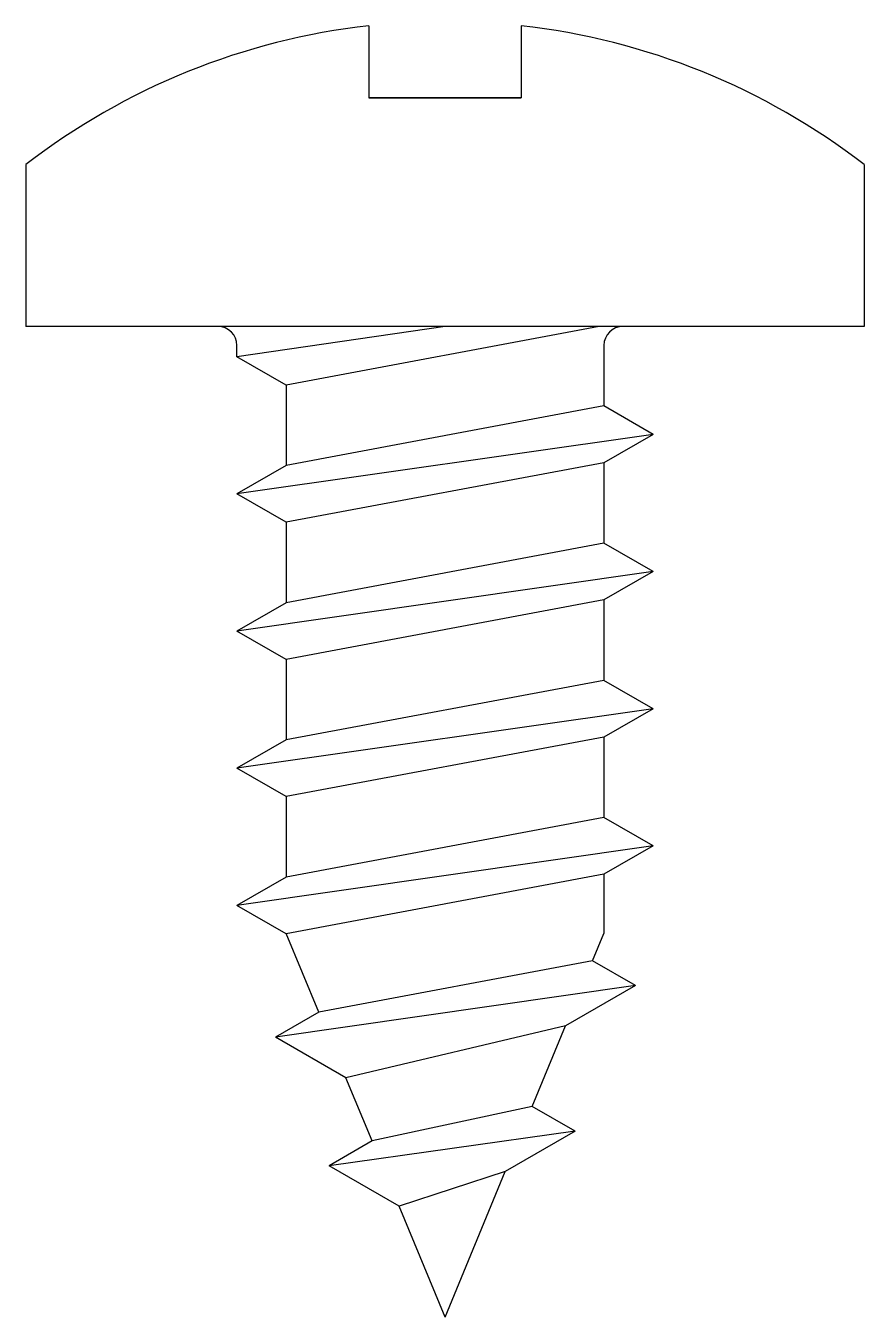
# Model space of a CAD drawing. Extents: x -5.5 to 5.5, y -13 to 3.9.
import ezdxf

# ---------------------------------------------------------------- set-up
doc = ezdxf.new("R2010")
doc.units = 0
doc.layers.get('0').update_dxf_attribs({"linetype": 'CONTINUOUS'})

msp = doc.modelspace()

# ---------------------------------------------------------------- linework, layer by layer
for p, q in [((-1, 3.944), (-1, 3)), ((-1, 3.944), (-1, 3)), ((1, 3.944), (1, 3)), ((1, 3.944), (1, 3)), ((1, 3), (-1, 3)), ((-1, 3), (1, 3)), ((-5.5, 2.124), (-5.5, 0)), ((-5.5, 2.124), (-5.5, 0)), ((5.5, 2.124), (5.5, 0)), ((5.5, 2.124), (5.5, 0)), ((-2.98, 0), (-5.5, 0)), ((-2.98, 0), (-5.5, 0)), ((2.335, 0), (-2.98, 0)), ((2.335, 0), (-2.98, 0)), ((0, 0), (-2.73, -0.397)), ((2.025, 0), (-2.085, -0.77)), ((5.5, 0), (2.335, 0)), ((5.5, 0), (2.335, 0)), ((-2.73, -0.397), (-2.73, -0.25)), ((2.085, -0.25), (2.085, -1.044)), ((-2.085, -0.77), (-2.73, -0.397)), ((-2.085, -0.77), (-2.085, -1.825)), ((2.085, -1.044), (-2.085, -1.825)), ((2.73, -1.416), (2.085, -1.044)), ((2.73, -1.416), (-2.73, -2.197)), ((2.73, -1.416), (2.085, -1.789)), ((-2.085, -1.825), (-2.73, -2.197)), ((2.085, -1.789), (-2.085, -2.57)), ((2.085, -1.789), (2.085, -2.844)), ((-2.085, -2.57), (-2.73, -2.197)), ((-2.085, -2.57), (-2.085, -3.625)), ((2.085, -2.844), (-2.085, -3.625)), ((2.73, -3.216), (2.085, -2.844)), ((2.73, -3.216), (-2.73, -3.997)), ((2.73, -3.216), (2.085, -3.589)), ((-2.085, -3.625), (-2.73, -3.997)), ((2.085, -3.589), (-2.085, -4.37)), ((2.085, -3.589), (2.085, -4.644)), ((-2.085, -4.37), (-2.73, -3.997)), ((-2.085, -4.37), (-2.085, -5.425)), ((2.085, -4.644), (-2.085, -5.425)), ((2.73, -5.016), (2.085, -4.644)), ((2.73, -5.016), (-2.73, -5.797)), ((2.73, -5.016), (2.085, -5.389)), ((2.085, -5.389), (-2.085, -6.17)), ((2.085, -5.389), (2.085, -6.444)), ((-2.085, -5.425), (-2.73, -5.797)), ((-2.085, -6.17), (-2.73, -5.797)), ((-2.085, -6.17), (-2.085, -7.225)), ((2.085, -6.444), (-2.085, -7.225)), ((2.73, -6.816), (2.085, -6.444)), ((2.73, -6.816), (-2.73, -7.597)), ((2.73, -6.816), (2.085, -7.189)), ((-2.085, -7.225), (-2.73, -7.597)), ((2.085, -7.189), (-2.085, -7.97)), ((2.085, -7.189), (2.085, -7.966)), ((-2.085, -7.97), (-2.73, -7.597)), ((-1.657, -8.998), (-2.085, -7.966)), ((1.937, -8.323), (2.085, -7.966)), ((1.937, -8.323), (-1.657, -8.998)), ((2.501, -8.649), (1.937, -8.323)), ((2.501, -8.649), (-2.225, -9.326)), ((2.501, -8.649), (1.583, -9.178)), ((-1.657, -8.998), (-2.225, -9.326)), ((1.583, -9.178), (-1.3, -9.86)), ((1.145, -10.235), (1.583, -9.178)), ((-1.3, -9.86), (-2.225, -9.326)), ((-0.957, -10.688), (-1.3, -9.86)), ((1.145, -10.235), (-0.957, -10.688)), ((1.709, -10.56), (1.145, -10.235)), ((1.709, -10.56), (-1.521, -11.014)), ((1.709, -10.56), (0.791, -11.09)), ((-0.957, -10.688), (-1.521, -11.014)), ((-0.603, -11.544), (-1.521, -11.014)), ((0.791, -11.09), (-0.603, -11.544)), ((0, -13), (0.791, -11.09)), ((0, -13), (-0.603, -11.544))]:
    msp.add_line(p, q)
for centre, radius, start, end in [((0, -5), 9, 96.3794, 127.6699), ((0, -5), 9, 96.3794, 127.6699), ((0, -5), 9, 52.3301, 83.6206), ((0, -5), 9, 52.3301, 83.6206), ((-2.98, -0.25), 0.25, 360, 90), ((2.335, -0.25), 0.25, 90, 180)]:
    msp.add_arc(centre, radius, start, end)

doc.saveas('drawing.dxf')
